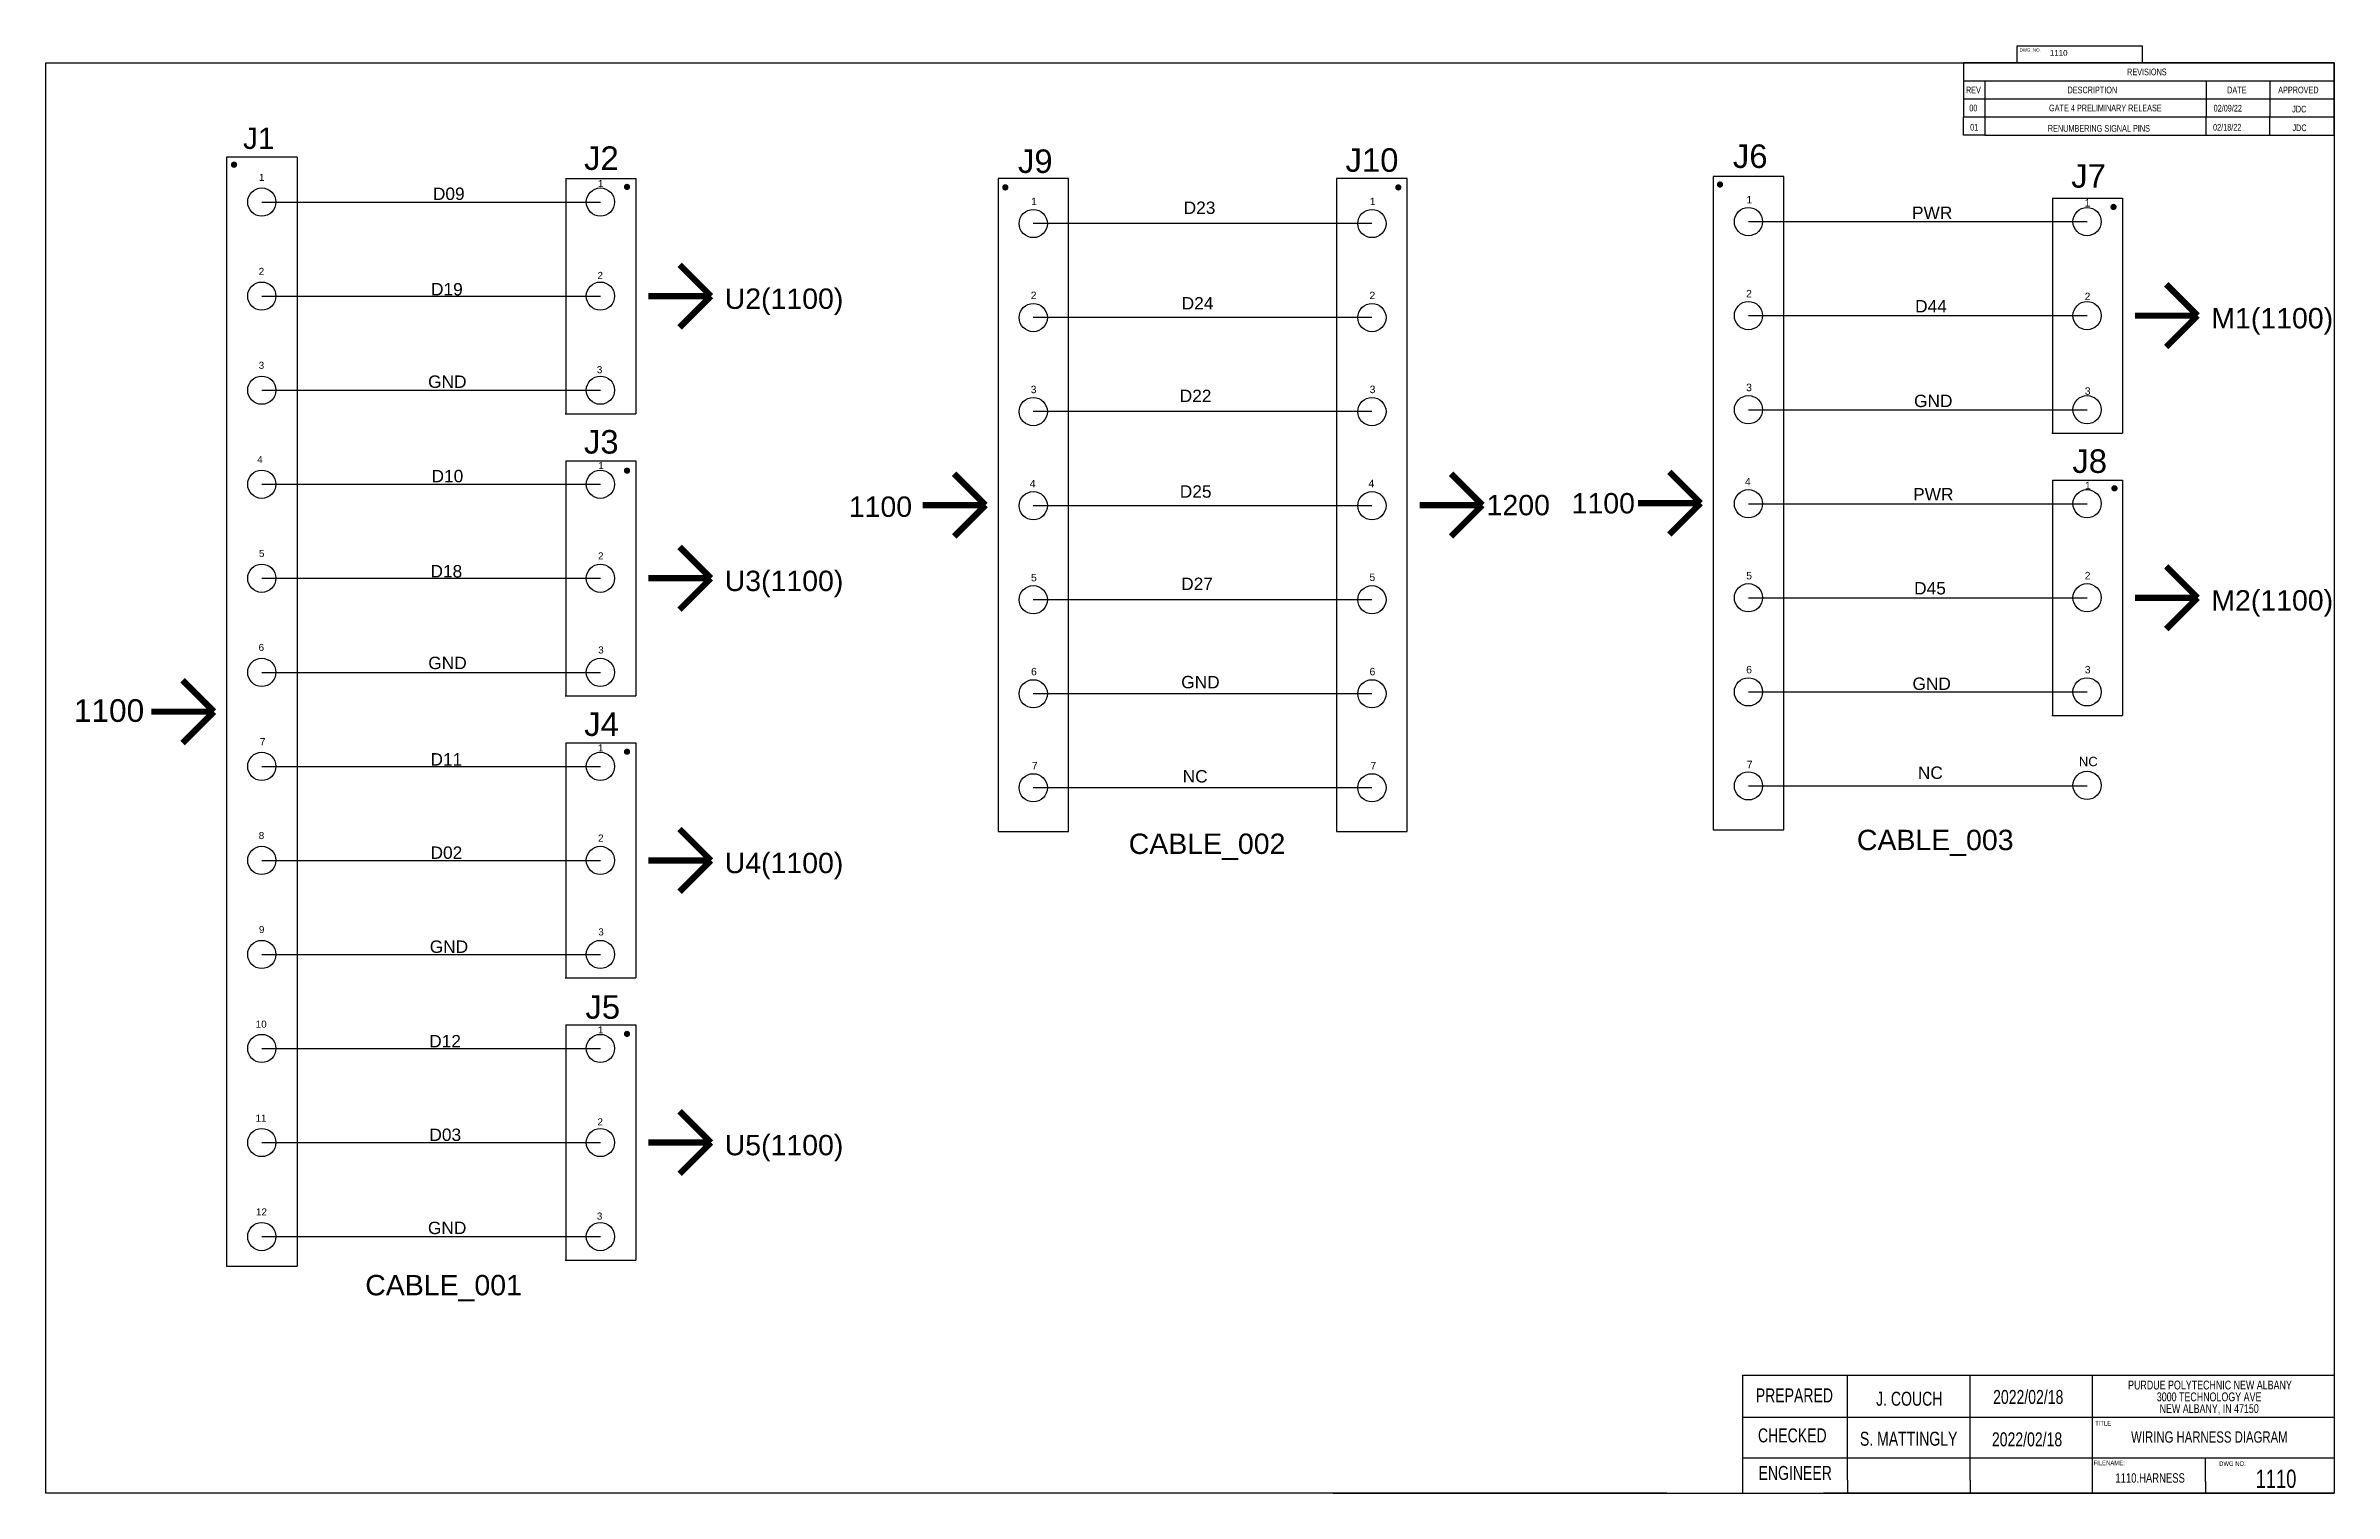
# Model space of a CAD drawing. Header units: inches. Extents: x 2.5 to 50.5, y 2.5 to 32.9.
import ezdxf

# ---------------------------------------------------------------- set-up
doc = ezdxf.new("R2010")
doc.units = ezdxf.units.IN
doc.header["$MEASUREMENT"] = 0
doc.layers.add('dotted', color=255, linetype='Continuous')
doc.layers.add('SLD-0', color=7, linetype='Continuous')
doc.styles.add('SLDTEXTSTYLE0', font='TXT', dxfattribs={"width": 0.75})
doc.styles.get("Standard").update_dxf_attribs({"font": 'arial.ttf'})

# ---------------------------------------------------------------- blocks, each defined once
blk = doc.blocks.new('SW_TABLEANNOTATION_0')
at = {"color": 0, "linetype": 'Continuous', "lineweight": 25}
for p, q in [((0, 0), (0, -0.338)), ((0, 0), (0.4, 0)), ((0, 0), (0, -1.015)), ((6.955, 0), (0, 0)), ((0.4, 0), (4.55, 0)), ((4.55, 0), (5.75, 0)), ((5.75, 0), (6.955, 0)), ((6.955, 0), (6.955, -0.338)), ((6.955, -1.015), (6.955, 0)), ((0, -0.338), (0, -0.677)), ((0, -0.338), (0.4, -0.338)), ((0.4, -0.338), (0.4, -0.677)), ((0.4, -0.338), (4.55, -0.338)), ((4.55, -0.338), (4.55, -0.677)), ((4.55, -0.338), (5.75, -0.338)), ((5.75, -0.338), (5.75, -0.677)), ((5.75, -0.338), (6.955, -0.338)), ((6.955, -0.338), (6.955, -0.677)), ((0, -0.677), (0.4, -0.677)), ((0, -0.677), (0, -1.015)), ((0, -0.677), (6.955, -0.677)), ((0.4, -0.677), (4.55, -0.677)), ((0.4, -0.677), (0.4, -1.015)), ((4.55, -0.677), (5.75, -0.677)), ((4.55, -0.677), (4.55, -1.015)), ((5.75, -0.677), (6.955, -0.677)), ((5.75, -0.677), (5.75, -1.015)), ((6.955, -0.677), (6.955, -1.015)), ((0, -1.015), (0.4, -1.015)), ((0, -1.015), (6.955, -1.015)), ((0.4, -1.015), (4.55, -1.015)), ((0.4, -1.015), (0.4, -1.354)), ((4.55, -1.015), (5.75, -1.015)), ((5.75, -1.015), (6.955, -1.015))]:
    blk.add_line(p, q, dxfattribs=at)
for p, q in [((0, -1.354), (0, -1.015)), ((4.55, -1.354), (4.55, -1.015)), ((5.75, -1.354), (5.75, -1.015)), ((6.955, -1.354), (6.955, -1.015)), ((0.4, -1.354), (0, -1.354)), ((0.4, -1.354), (4.55, -1.354)), ((4.55, -1.354), (5.75, -1.354)), ((5.75, -1.354), (6.955, -1.354))]:
    blk.add_line(p, q)
at = {"color": 0, "linetype": 'Continuous', "lineweight": 18, "char_height": 0.125, "attachment_point": 1, "style": 'SLDTEXTSTYLE0'}
for s, insert in [('REVISIONS', (3.069, -0.107)), ('REV', (0.046, -0.446)), ('00', (0.108, -0.784)), ('DESCRIPTION', (1.952, -0.446)), ('DATE', (4.946, -0.446)), ('APPROVED', (5.904, -0.446)), ('01', (0.125, -1.145))]:
    blk.add_mtext(s, dxfattribs=dict(at, insert=insert))
at = {"color": 0, "linetype": 'Continuous', "lineweight": 18, "char_height": 0.125, "width": 2.42309, "attachment_point": 1, "style": 'SLDTEXTSTYLE0'}
for s, insert in [('GATE 4 PRELIMINARY RELEASE', (1.605, -0.784)), ('02/09/22', (4.693, -0.788)), ('JDC', (6.167, -0.805)), ('RENUMBERING SIGNAL PINS', (1.582, -1.167)), ('02/18/22', (4.682, -1.145)), ('JDC', (6.172, -1.156))]:
    blk.add_mtext(s, dxfattribs=dict(at, insert=insert))
blk = doc.blocks.new('SW_NOTE_0_8')
at = {"layer": 'SLD-0', "color": 0, "char_height": 0.125, "attachment_point": 2, "style": 'SLDTEXTSTYLE0'}
for s, insert in [('PURDUE POLYTECHNIC NEW ALBANY', (1.434, 0.161)), ('3000 TECHNOLOGY AVE', (1.422, -0.006)), ('NEW ALBANY, IN 47150', (1.423, -0.172))]:
    blk.add_mtext(s, dxfattribs=dict(at, insert=insert))

msp = doc.modelspace()

# ---------------------------------------------------------------- linework, layer by layer
for p, q in [((2.5, 24.5), (2.5, 32.5)), ((2.5, 32.5), (50.5, 32.5)), ((50.5, 32.5), (50.5, 2.5)), ((7.771, 30.523), (6.291, 30.523)), ((6.291, 30.523), (6.291, 7.261)), ((7.771, 30.523), (7.771, 7.261)), ((13.408, 30.073), (14.873, 30.073)), ((13.408, 30.073), (13.408, 25.142)), ((14.873, 30.073), (14.873, 25.142)), ((23.953, 30.073), (22.474, 30.073)), ((22.474, 30.073), (22.474, 16.376)), ((23.953, 16.376), (23.953, 30.073)), ((31.056, 30.073), (29.576, 30.073)), ((29.576, 30.073), (29.576, 16.376)), ((31.056, 16.376), (31.056, 30.073)), ((38.953, 30.114), (37.474, 30.114)), ((37.474, 30.114), (37.474, 16.417)), ((38.953, 16.417), (38.953, 30.114)), ((44.59, 29.664), (46.056, 29.664)), ((44.59, 29.664), (44.59, 24.732)), ((46.056, 29.664), (46.056, 24.732)), ((13.394, 25.142), (14.873, 25.142)), ((2.5, 2.5), (2.5, 24.5)), ((44.576, 24.732), (46.056, 24.732)), ((13.408, 24.155), (14.873, 24.155)), ((13.408, 24.155), (13.408, 19.224)), ((14.873, 24.155), (14.873, 19.224)), ((44.59, 23.746), (46.056, 23.746)), ((44.59, 23.746), (44.59, 18.815)), ((46.056, 23.746), (46.056, 18.815)), ((13.394, 19.224), (14.873, 19.224)), ((44.576, 18.815), (46.056, 18.815)), ((13.408, 18.238), (14.873, 18.238)), ((13.408, 18.238), (13.408, 13.307)), ((14.873, 18.238), (14.873, 13.307)), ((22.474, 16.376), (23.953, 16.376)), ((29.576, 16.376), (31.056, 16.376)), ((37.474, 16.417), (38.953, 16.417)), ((13.394, 13.307), (14.873, 13.307)), ((13.408, 12.321), (14.873, 12.321)), ((13.408, 12.321), (13.408, 7.389)), ((14.873, 12.321), (14.873, 7.389)), ((6.291, 7.261), (7.771, 7.261)), ((13.394, 7.389), (14.873, 7.389)), ((38.09, 4.975), (38.09, 2.5)), ((42.956, 4.975), (50.5, 4.975)), ((36.5, 2.5), (2.5, 2.5)), ((29.5, 2.5), (50.5, 2.5)), ((50.5, 2.5), (39.79, 2.5)), ((40.292, 2.773), (40.292, 2.5)), ((42.861, 2.773), (42.861, 2.5)), ((47.801, 2.748), (47.801, 2.5)), ((50.5, 2.5), (50.5, 2.5))]:
    msp.add_line(p, q)
at = {"color": 152, "true_color": 0x2776bb}
for p, q in [((7.031, 29.58), (14.134, 29.58)), ((30.316, 29.13), (23.213, 29.13)), ((38.214, 27.198), (45.316, 27.198)), ((30.316, 25.185), (23.213, 25.185)), ((7.031, 23.662), (14.134, 23.662)), ((30.316, 21.24), (23.213, 21.24)), ((38.214, 21.281), (45.316, 21.281)), ((7.031, 17.745), (14.134, 17.745)), ((7.031, 11.828), (14.134, 11.828))]:
    msp.add_line(p, q, dxfattribs=at)
at = {"color": 1}
for p, q in [((38.214, 29.17), (45.316, 29.17)), ((38.214, 23.253), (45.316, 23.253))]:
    msp.add_line(p, q, dxfattribs=at)
at = {"color": 116, "true_color": 0x136734}
for p, q in [((7.031, 27.607), (14.134, 27.607)), ((30.316, 27.157), (23.213, 27.157)), ((30.316, 23.212), (23.213, 23.212)), ((7.031, 21.69), (14.134, 21.69)), ((7.031, 15.772), (14.134, 15.772)), ((7.031, 9.855), (14.134, 9.855))]:
    msp.add_line(p, q, dxfattribs=at)
at = {"color": 18, "true_color": 0x000000}
for p, q in [((7.031, 25.635), (14.134, 25.635)), ((38.214, 25.226), (45.316, 25.226)), ((7.031, 19.717), (14.134, 19.717)), ((30.316, 19.267), (23.213, 19.267)), ((38.214, 19.308), (45.316, 19.308)), ((7.031, 13.8), (14.134, 13.8)), ((7.031, 7.883), (14.134, 7.883))]:
    msp.add_line(p, q, dxfattribs=at)
at = {"color": 251, "true_color": 0x636466}
msp.add_line((30.316, 17.295), (23.213, 17.295), dxfattribs=at)
at = {"color": 253}
msp.add_line((38.214, 17.336), (45.316, 17.336), dxfattribs=at)
at = {"const_width": 0.0657}
for points in [[(6.416, 30.364, 1), (6.482, 30.364, 1)], [(14.659, 29.898, 1), (14.724, 29.898, 1)], [(22.593, 29.888, 1), (22.659, 29.888, 1)], [(30.837, 29.888, 1), (30.902, 29.888, 1)], [(37.584, 29.948, 1), (37.65, 29.948, 1)], [(45.838, 29.478, 1), (45.903, 29.478, 1)], [(14.659, 23.947, 1), (14.724, 23.947, 1)], [(45.858, 23.577, 1), (45.923, 23.577, 1)], [(14.659, 18.052, 1), (14.724, 18.052, 1)], [(14.659, 12.133, 1), (14.724, 12.133, 1)]]:
    msp.add_lwpolyline(points, format="xyb", close=True, dxfattribs=at)
at = {"const_width": 0.131}
for points in [[(16.451, 27.607), (15.794, 28.265)], [(47.634, 27.198), (46.976, 27.856)], [(16.451, 27.607), (15.136, 27.607)], [(16.451, 27.607), (15.794, 26.95)], [(47.634, 27.198), (46.319, 27.198)], [(47.634, 27.198), (46.976, 26.541)], [(22.211, 23.224), (21.553, 23.882)], [(32.633, 23.224), (31.976, 23.882)], [(37.211, 23.265), (36.553, 23.923)], [(22.211, 23.224), (20.896, 23.224)], [(22.211, 23.224), (21.553, 22.567)], [(32.633, 23.224), (31.319, 23.224)], [(32.633, 23.224), (31.976, 22.567)], [(37.211, 23.265), (35.896, 23.265)], [(37.211, 23.265), (36.553, 22.608)], [(16.451, 21.69), (15.794, 22.347)], [(16.451, 21.69), (15.136, 21.69)], [(16.451, 21.69), (15.794, 21.032)], [(47.634, 21.281), (46.976, 21.938)], [(47.634, 21.281), (46.319, 21.281)], [(47.634, 21.281), (46.976, 20.623)], [(6.028, 18.892), (5.371, 19.549)], [(6.028, 18.892), (4.713, 18.892)], [(6.028, 18.892), (5.371, 18.234)], [(16.451, 15.772), (15.794, 16.43)], [(16.451, 15.772), (15.136, 15.772)], [(16.451, 15.772), (15.794, 15.115)], [(16.451, 9.855), (15.794, 10.513)], [(16.451, 9.855), (15.136, 9.855)], [(16.451, 9.855), (15.794, 9.198)]]:
    msp.add_lwpolyline(points, dxfattribs=at)
for centre in [(7.031, 29.58), (14.134, 29.58), (23.213, 29.13), (30.316, 29.13), (38.214, 29.17), (45.316, 29.17), (7.031, 27.607), (14.134, 27.607), (23.213, 27.157), (30.316, 27.157), (38.214, 27.198), (45.316, 27.198), (7.031, 25.635), (14.134, 25.635), (23.213, 25.185), (30.316, 25.185), (38.214, 25.226), (45.316, 25.226), (7.031, 23.662), (14.134, 23.662), (38.214, 23.253), (45.316, 23.253), (23.213, 23.212), (30.316, 23.212), (7.031, 21.69), (14.134, 21.69), (23.213, 21.24), (30.316, 21.24), (38.214, 21.281), (45.316, 21.281), (7.031, 19.717), (14.134, 19.717), (23.213, 19.267), (30.316, 19.267), (38.214, 19.308), (45.316, 19.308), (7.031, 17.745), (14.134, 17.745), (23.213, 17.295), (30.316, 17.295), (38.214, 17.336), (7.031, 15.772), (14.134, 15.772), (7.031, 13.8), (14.134, 13.8), (7.031, 11.828), (14.134, 11.828), (7.031, 9.855), (14.134, 9.855), (7.031, 7.883), (14.134, 7.883)]:
    msp.add_circle(centre, 0.296)
at = {"color": 253}
msp.add_circle((45.316, 17.347), 0.296, dxfattribs=at)
at = {"layer": 'dotted'}
for p, q in [((45.316, 29.17), (45.316, 29.17)), ((7.031, 9.855), (7.031, 9.855))]:
    msp.add_line(p, q, dxfattribs=at)
at = {"layer": 'SLD-0', "color": 7, "linetype": 'Continuous', "lineweight": 25}
for p, q in [((43.853, 32.5), (43.853, 32.858)), ((43.853, 32.858), (46.481, 32.858)), ((46.481, 32.5), (46.481, 32.858)), ((38.09, 4.975), (45.431, 4.975)), ((38.09, 4.975), (45.431, 4.975)), ((40.292, 2.773), (40.292, 4.975)), ((42.861, 2.773), (42.861, 4.975)), ((45.431, 2.5), (45.431, 4.975)), ((38.09, 4.092), (45.431, 4.092)), ((45.431, 4.092), (50.5, 4.092)), ((38.09, 3.243), (45.431, 3.243)), ((45.431, 3.243), (50.5, 3.243)), ((47.801, 2.748), (47.801, 3.243))]:
    msp.add_line(p, q, dxfattribs=at)

# ---------------------------------------------------------------- block references
at = {"color": 7, "linetype": 'Continuous', "lineweight": 18, "xscale": 1.118033988749895, "yscale": 1.118033988749895, "zscale": 1.118033988749895}
msp.add_blockref('SW_TABLEANNOTATION_0', (42.724, 32.5), dxfattribs=at)
at = {"layer": 'SLD-0', "xscale": 1.485024065063941, "yscale": 1.485024065063941, "zscale": 1.188019252051153}
msp.add_blockref('SW_NOTE_0_8', (45.764, 4.623), dxfattribs=at)

# ---------------------------------------------------------------- texts
for s, height, p in [('U2(1100)', 0.4274, (16.74, 27.34)), ('M1(1100)', 0.4274, (47.922, 26.931)), ('1100', 0.4274, (19.343, 22.978)), ('1200', 0.4274, (32.721, 23.011)), ('1100', 0.4274, (34.504, 23.05)), ('U3(1100)', 0.4274, (16.74, 21.422)), ('M2(1100)', 0.4274, (47.922, 21.013)), ('1100', 0.4748, (3.089, 18.678)), ('CABLE_002', 0.4274, (25.215, 15.908)), ('CABLE_003', 0.4274, (40.488, 15.988)), ('U4(1100)', 0.4274, (16.74, 15.505)), ('U5(1100)', 0.4274, (16.74, 9.588)), ('CABLE_001', 0.4274, (9.201, 6.651))]:
    msp.add_text(s, height=height).set_placement(p)
at = {"attachment_point": 1}
for s, width, gutter_width, heights, insert, char_height in [('1110', 1.61993, 0.534, [0], (44.535, 32.769), 0.1195), ('J1', 0.21675, 0.897, [0.183], (6.637, 31.143), 0.4483), ('J2', 0.23842, 0.986, [0.202], (13.791, 30.748), 0.4931), ('J6', 0.23842, 0.986, [0.202], (37.887, 30.789), 0.4931), ('J9', 0.49311, 0.986, [0.202], (22.891, 30.684), 0.4931), ('J10', 0.49311, 0.986, [0.202], (29.762, 30.708), 0.4931), ('J7', 0.23842, 0.986, [0.202], (44.983, 30.374), 0.4931), ('1', 0.10375, 0.986, [0], (6.971, 30.172), 0.148), ('D09', 1.21865, 0.986, [0], (10.62, 29.884), 0.2599), ('1', 0.10375, 0.986, [0.125], (14.08, 30.044), 0.148), ('1', 0.10375, 0.986, [0], (23.168, 29.672), 0.156), ('\\pxt1;D23', 1.21865, 0.986, [0], (26.367, 29.591), 0.2599), ('1', 0.10375, 0.986, [0], (30.271, 29.672), 0.156), ('1', 0.10375, 0.986, [0], (38.17, 29.708), 0.156), ('PWR', 1.21865, 0.986, [0], (41.643, 29.486), 0.2599), ('1', 0.10375, 0.986, [0.125], (45.264, 29.643), 0.156), ('2', 0.10375, 0.986, [0], (6.966, 28.2), 0.148), ('D19', 1.21865, 0.986, [0], (10.58, 27.882), 0.2599), ('2', 0.10375, 0.986, [0], (14.072, 28.116), 0.148), ('2', 0.10375, 0.986, [0], (23.159, 27.702), 0.156), ('\\pxt1;D24', 1.21865, 0.986, [0], (26.325, 27.587), 0.2599), ('2', 0.10375, 0.986, [0], (30.264, 27.7), 0.156), ('2', 0.10375, 0.986, [0], (38.164, 27.738), 0.156), ('\\pxt1;D44', 1.21865, 0.986, [0], (41.709, 27.526), 0.2599), ('2', 0.10375, 0.986, [0], (45.265, 27.679), 0.156), ('3', 0.10375, 0.986, [0], (6.967, 26.231), 0.148), ('\\pxt1;GND', 1.09933, 0.986, [0.252], (10.519, 25.943), 0.2599), ('3', 0.10375, 0.986, [0], (14.059, 26.139), 0.148), ('3', 0.10375, 0.986, [0], (23.159, 25.728), 0.156), ('\\pxt1;D22', 1.21865, 0.986, [0], (26.284, 25.645), 0.2599), ('3', 0.10375, 0.986, [0], (30.268, 25.729), 0.156), ('3', 0.10375, 0.986, [0], (38.165, 25.77), 0.156), ('\\pxt1;GND', 1.21865, 0.986, [0], (41.686, 25.54), 0.2599), ('3', 0.10375, 0.986, [0], (45.268, 25.695), 0.156), ('J3', 0.23842, 0.986, [0.202], (13.788, 24.798), 0.4931), ('4', 0.10375, 0.986, [0], (6.934, 24.254), 0.148), ('1', 0.10375, 0.986, [0.125], (14.088, 24.127), 0.148), ('J8', 0.23842, 0.986, [0.202], (45.007, 24.393), 0.4931), ('D10', 1.21865, 0.986, [0], (10.591, 23.963), 0.2599), ('4', 0.10375, 0.986, [0], (23.138, 23.753), 0.156), ('\\pxt1;D25', 1.21865, 0.986, [0], (26.286, 23.64), 0.2599), ('4', 0.10375, 0.986, [0], (30.244, 23.755), 0.156), ('4', 0.10375, 0.986, [0], (38.141, 23.795), 0.156), ('\\pxt1;PWR', 1.21865, 0.986, [0], (41.668, 23.582), 0.2599), ('1', 0.10375, 0.986, [0.125], (45.271, 23.714), 0.156), ('5', 0.10375, 0.986, [0], (6.972, 22.285), 0.148), ('2', 0.10375, 0.986, [0], (14.084, 22.233), 0.148), ('D18', 1.21865, 0.986, [0], (10.569, 21.967), 0.2599), ('5', 0.10375, 0.986, [0], (23.165, 21.782), 0.156), ('\\pxt1;D27', 1.21865, 0.986, [0], (26.315, 21.704), 0.2599), ('5', 0.10375, 0.986, [0], (30.264, 21.79), 0.156), ('5', 0.10375, 0.986, [0], (38.167, 21.823), 0.156), ('D45', 1.21865, 0.986, [0], (41.688, 21.61), 0.2599), ('2', 0.10375, 0.986, [0], (45.267, 21.824), 0.156), ('6', 0.10375, 0.986, [0], (6.964, 20.314), 0.148), ('3', 0.10375, 0.986, [0], (14.087, 20.261), 0.148), ('\\pxt1;GND', 1.09933, 0.986, [0.252], (10.523, 20.044), 0.2599), ('6', 0.10375, 0.986, [0], (23.166, 19.811), 0.156), ('6', 0.10375, 0.986, [0], (30.266, 19.811), 0.156), ('6', 0.10375, 0.986, [0], (38.166, 19.852), 0.156), ('3', 0.10375, 0.986, [0], (45.268, 19.852), 0.156), ('\\pxt1;GND', 1.21865, 0.986, [0], (26.316, 19.642), 0.2599), ('\\pxt1;GND', 1.21865, 0.986, [0], (41.653, 19.608), 0.2599), ('J4', 0.23842, 0.986, [0.202], (13.794, 18.876), 0.4931), ('7', 0.10375, 0.986, [0], (6.992, 18.337), 0.148), ('D11', 1.21865, 0.986, [0], (10.569, 18.022), 0.2599), ('1', 0.10375, 0.986, [0.125], (14.08, 18.209), 0.148), ('7', 0.14793, 0.986, [0], (23.182, 17.837), 0.156), ('7', 0.10375, 0.986, [0], (30.285, 17.838), 0.156), ('7', 0.10375, 0.986, [0], (38.179, 17.863), 0.156), ('NC', 1.21865, 0.986, [0], (45.142, 17.945), 0.1972), ('\\pxt1;NC', 1.21865, 0.986, [0], (26.346, 17.667), 0.2599), ('NC', 1.21865, 0.986, [0], (41.766, 17.742), 0.2599), ('8', 0.10375, 0.986, [0], (6.967, 16.369), 0.148), ('D02', 1.21865, 0.986, [0], (10.57, 16.065), 0.2599), ('2', 0.10375, 0.986, [0], (14.084, 16.315), 0.148), ('9', 0.10375, 0.986, [0], (6.971, 14.397), 0.148), ('\\pxt1;GND', 1.09933, 0.986, [0.252], (10.553, 14.093), 0.2599), ('3', 0.10375, 0.986, [0], (14.089, 14.347), 0.148), ('J5', 0.23842, 0.986, [0.202], (13.819, 12.944), 0.4931), ('10', 0.10375, 0.986, [0], (6.904, 12.412), 0.1479), ('D12', 1.21865, 0.986, [0], (10.542, 12.111), 0.2599), ('1', 0.10375, 0.986, [0.125], (14.08, 12.292), 0.148), ('11', 0.10375, 0.986, [0], (6.9, 10.442), 0.1479), ('D03', 1.21865, 0.986, [0], (10.546, 10.148), 0.2599), ('2', 0.10375, 0.986, [0], (14.072, 10.364), 0.148), ('12', 0.10375, 0.986, [0], (6.909, 8.473), 0.1479), ('\\pxt1;GND', 1.09933, 0.986, [0.252], (10.516, 8.195), 0.2599), ('3', 0.10375, 0.986, [0], (14.059, 8.387), 0.148)]:
    msp.add_mtext_dynamic_manual_height_columns(s, width=width, gutter_width=gutter_width, heights=heights, dxfattribs=dict(at, insert=insert, char_height=char_height))
at = {"layer": 'SLD-0', "style": 'SLDTEXTSTYLE0'}
for s, insert, char_height, attachment_point in [('DWG. NO.', (44.123, 32.807), 0.0746, 2), ('PREPARED', (39.177, 4.699), 0.2936, 2), ('CHECKED', (39.133, 3.86), 0.2936, 2), ('TITLE', (45.653, 4.017), 0.099, 2), ('S. MATTINGLY', (41.574, 3.79), 0.29364, 2), ('WIRING HARNESS DIAGRAM', (47.881, 3.798), 0.2376, 2), ('ENGINEER', (39.194, 3.072), 0.2936, 2), ('FILENAME:', (45.779, 3.186), 0.099, 2), ('1110.HARNESS', (46.639, 2.919), 0.198, 2), ('DWG NO.', (48.086, 3.171), 0.099, 1)]:
    msp.add_mtext(s, dxfattribs=dict(at, insert=insert, char_height=char_height, attachment_point=attachment_point))
at = {"layer": 'SLD-0', "attachment_point": 2, "style": 'SLDTEXTSTYLE0'}
for s, insert, char_height, width in [('J. COUCH', (41.586, 4.629), 0.2936, 2.62541), ('2022/02/18', (44.082, 4.666), 0.2936, 1.87194), ('2022/02/18', (44.057, 3.777), 0.2936, 1.98206), ('1110', (49.279, 2.995), 0.3825, 1.31151)]:
    msp.add_mtext(s, dxfattribs=dict(at, insert=insert, char_height=char_height, width=width))

doc.saveas('drawing.dxf')
